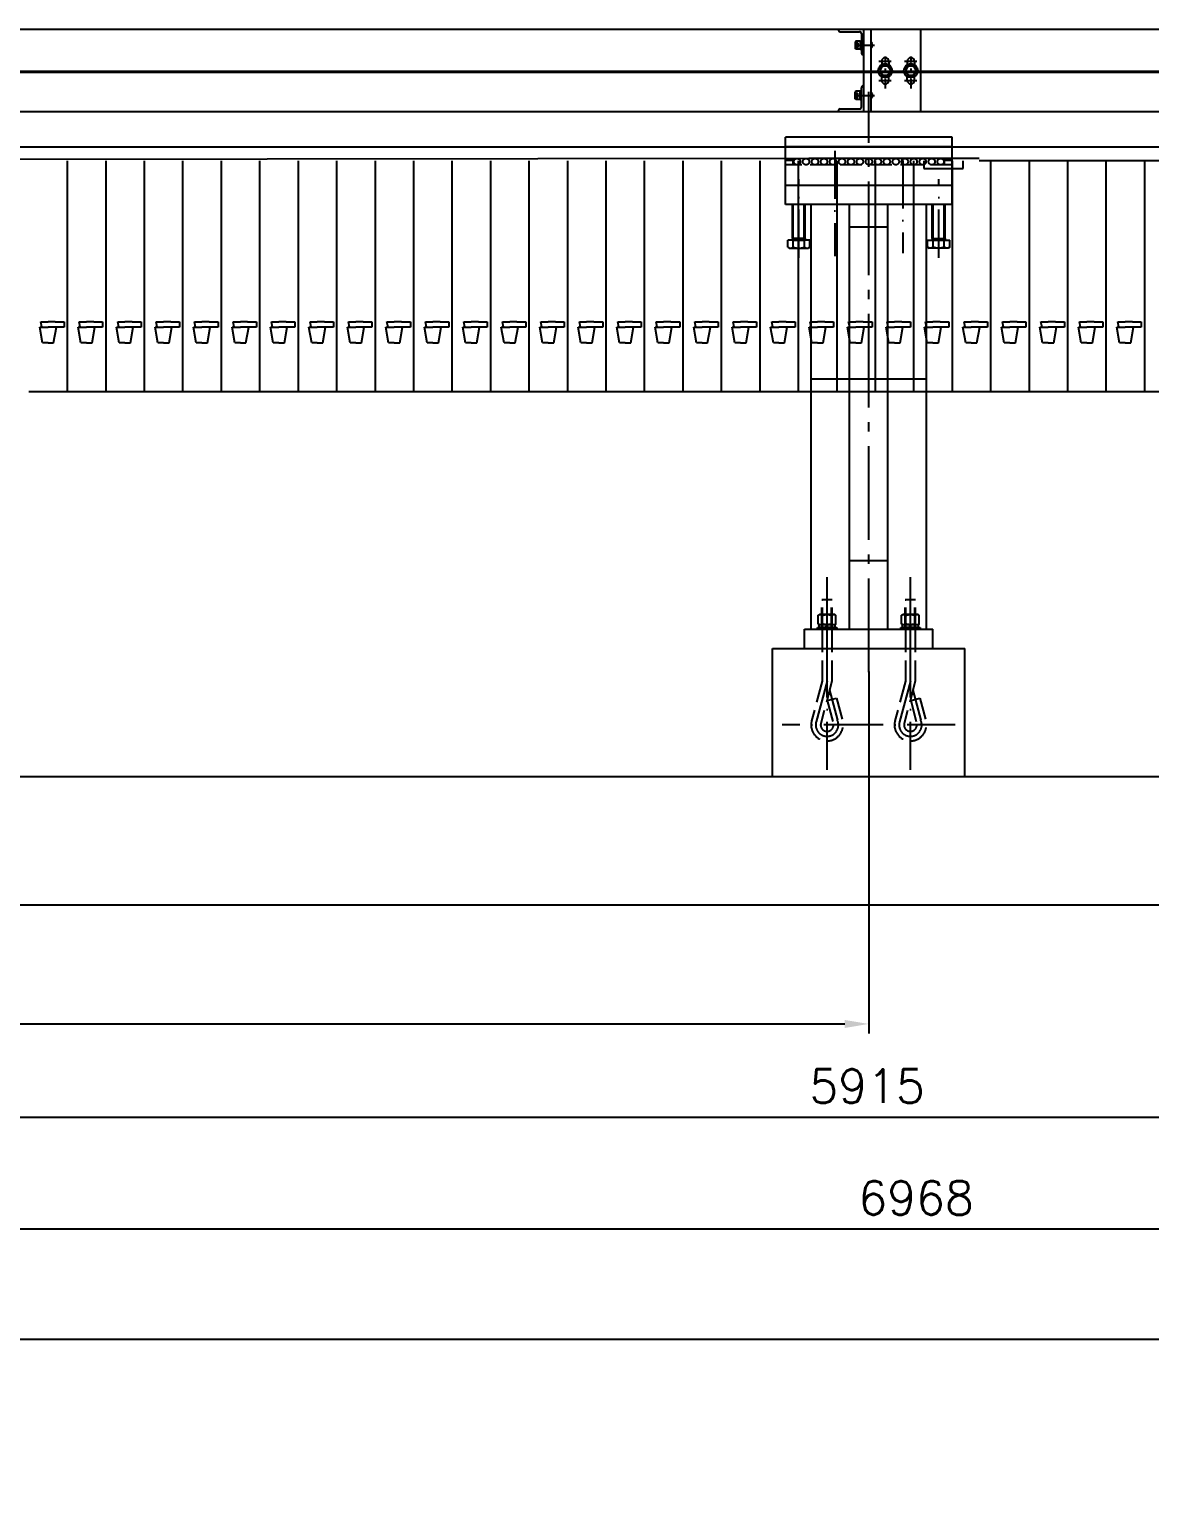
# Model space of a CAD drawing. Extents: x -2176 to 14083, y -1057 to 7853.
# Drawn here: x 1622 to 3370, y 3634 to 5903 of the extents above; entities that cross this region are included whole.
import ezdxf

# ---------------------------------------------------------------- set-up
doc = ezdxf.new("R2010")
doc.units = 0
doc.header["$LTSCALE"] = 15
for name, pattern in [('DASHED', [0.75, 0.5, -0.25]), ('GEN3A', [3.125, 2.25, -0.875]), ('GEN7', [13.75, 9.75, -1.5, 1, -1.5]), ('GEN7A', [7.5, 5, -1.25, 0, -1.25])]:
    doc.linetypes.add(name, pattern=pattern)
doc.layers.get('0').update_dxf_attribs({"linetype": 'CONTINUOUS'})
doc.layers.get('DEFPOINTS').update_dxf_attribs({"linetype": 'CONTINUOUS'})
for name, color, linetype in [('0N', 7, 'CONTINUOUS'), ('3A', 6, 'GEN3A'), ('3AN', 6, 'GEN3A'), ('4N', 3, 'CONTINUOUS'), ('5', 3, 'CONTINUOUS'), ('7', 4, 'GEN7'), ('7A', 4, 'GEN7A'), ('7AN', 4, 'GEN7A')]:
    doc.layers.add(name, color=color, linetype=linetype)
doc.styles.get("Standard").update_dxf_attribs({"font": 'txt.shx', "bigfont": 'hztxt.shx'})
doc.dimstyles.new('GEN-ISO', dxfattribs={"dimscale": 15, "dimtxt": 3.5, "dimasz": 2.5, "dimexe": 1, "dimexo": 0, "dimgap": 1.5, "dimtad": 1, "dimzin": 9, "dimdsep": 46, "dimtxsty": 'Standard', "dimcen": 0, "dimclrd": 256, "dimclre": 256, "dimclrt": 2, "dimaunit": 1, "dimadec": 0, "dimazin": 0, "dimtp": 0.1, "dimtm": 0.1, "dimtfac": 0.71, "dimtdec": 3, "dimtmove": 0, "dimatfit": 3, "dimfxl": 0, "dimtzin": 0, "dimarcsym": 0})

# ---------------------------------------------------------------- blocks, each defined once
blk = doc.blocks.new('*D9')
at = {"linetype": 'ByBlock'}
for p, q in [((7531.5, 5530.8), (7531.5, 3845.9)), ((-478.7, 4676.1), (-478.7, 3845.9)), ((7494, 3860.9), (-441.2, 3860.9))]:
    blk.add_line(p, q, dxfattribs=at)
for points in [[(-441.2, 3867.2), (-441.2, 3854.7), (-478.7, 3860.9)], [(7494, 3867.2), (7494, 3854.7), (7531.5, 3860.9)]]:
    blk.add_solid(points, dxfattribs=at)
at = {"layer": 'DEFPOINTS', "color": 0, "linetype": 'ByBlock'}
for p in [(7531.5, 5530.8), (-478.7, 4676.1), (-478.7, 3860.9)]:
    blk.add_point(p, dxfattribs=at)
at = {"color": 2, "linetype": 'ByBlock', "insert": (3525.9, 3909.7), "char_height": 52.5, "attachment_point": 5}
blk.add_mtext('8010', dxfattribs=at)
blk = doc.blocks.new('*D10')
at = {"linetype": 'ByBlock'}
for p, q in [((6489.1, 5677.6), (6489.1, 4017.7)), ((-478.7, 5652.6), (-478.7, 4017.7)), ((6451.6, 4032.7), (-441.2, 4032.7))]:
    blk.add_line(p, q, dxfattribs=at)
for points in [[(-441.2, 4038.9), (-441.2, 4026.4), (-478.7, 4032.7)], [(6451.6, 4038.9), (6451.6, 4026.4), (6489.1, 4032.7)]]:
    blk.add_solid(points, dxfattribs=at)
at = {"layer": 'DEFPOINTS', "color": 0, "linetype": 'ByBlock'}
for p in [(6489.1, 5677.6), (-478.7, 5652.6), (-478.7, 4032.7)]:
    blk.add_point(p, dxfattribs=at)
at = {"color": 2, "linetype": 'ByBlock', "insert": (3005.2, 4081.4), "char_height": 52.5, "attachment_point": 5}
blk.add_mtext('6968', dxfattribs=at)
blk = doc.blocks.new('*D11')
at = {"linetype": 'ByBlock'}
for p, q in [((5886.3, 4937.6), (5886.3, 4191.9)), ((-28.7, 4703.8), (-28.7, 4191.9)), ((5848.8, 4206.9), (8.8, 4206.9))]:
    blk.add_line(p, q, dxfattribs=at)
for points in [[(8.8, 4213.1), (8.8, 4200.6), (-28.7, 4206.9)], [(5848.8, 4213.1), (5848.8, 4200.6), (5886.3, 4206.9)]]:
    blk.add_solid(points, dxfattribs=at)
at = {"layer": 'DEFPOINTS', "color": 0, "linetype": 'ByBlock'}
for p in [(5886.3, 4937.6), (-28.7, 4703.8), (-28.7, 4206.9)]:
    blk.add_point(p, dxfattribs=at)
at = {"color": 2, "linetype": 'ByBlock', "insert": (2928.8, 4255.6), "char_height": 52.5, "attachment_point": 5}
blk.add_mtext('5915', dxfattribs=at)
blk = doc.blocks.new('*U40')
at = {"layer": '0N'}
for p, q in [((-11.2, 17.3), (-12.5, 15)), ((-12.5, 15), (-12.5, -15)), ((-11.2, 17.3), (0, 17.3)), ((-11.2, 8.7), (0, 8.7)), ((0, 10), (0, 17.3)), ((0, 10), (0, 10)), ((0, 10), (0, 10)), ((0, -10), (0, 10)), ((0, 10), (0, -10)), ((0, 10), (0, 10)), ((2.5, 10), (0, 10)), ((2.5, 10), (55.2, 10)), ((2.5, -10), (2.5, 10)), ((-11.2, -17.3), (-12.5, -15)), ((-11.2, -8.7), (0, -8.7)), ((-11.2, -17.3), (0, -17.3)), ((0, -17.3), (0, -10)), ((0, -10), (0, -10)), ((0, -10), (0, -10)), ((0, -10), (0, -10)), ((2.5, -10), (0, -10)), ((2.5, -10), (55.2, -10))]:
    blk.add_line(p, q, dxfattribs=at)
for centre, radius, start, end in [((-4.8, 13), 7.66, 154.4469, 214.4469), ((16.1, 0), 28.6, 162.3875, 197.6125), ((-4.8, -13), 7.66, 145.5531, 205.5531)]:
    blk.add_arc(centre, radius, start, end, dxfattribs=at)
at = {"layer": '4N'}
for p, q in [((2.5, 8.6), (0, 10)), ((2.5, 8.6), (55.2, 8.6)), ((2.5, -8.6), (0, -10)), ((2.5, -8.6), (55.2, -8.6))]:
    blk.add_line(p, q, dxfattribs=at)
at = {"layer": '7AN'}
blk.add_line((-27.5, 0), (95, 0), dxfattribs=at)
blk = doc.blocks.new('*U57')
at = {"layer": '3AN'}
for p, q in [((0, 15), (0, -15)), ((3, 15), (0, 15)), ((3, -15), (3, 15)), ((0, -15), (3, -15))]:
    blk.add_line(p, q, dxfattribs=at)
at = {"layer": '7AN'}
blk.add_line((-45, 0), (48, 0), dxfattribs=at)
blk = doc.blocks.new('*U59')
at = {"layer": '3AN'}
for p, q in [((0, 12.2), (0, -0.5)), ((4.1, 12.2), (0, 12.2)), ((4.1, 0.8), (0, -0.5)), ((4.1, 12.2), (4.1, 0.8)), ((4.1, -0.8), (0, -2.2)), ((0, -2.2), (0, -12.2)), ((0, -12.2), (4.1, -12.2)), ((4.1, -0.8), (4.1, -12.2))]:
    blk.add_line(p, q, dxfattribs=at)
at = {"layer": '7AN'}
blk.add_line((-45, 0), (49.1, 0), dxfattribs=at)
blk = doc.blocks.new('*U61')
at = {"layer": '3AN'}
for p, q in [((1.1, 13.9), (0, 12)), ((0, 12), (0, -12)), ((1.1, 13.9), (14.8, 13.9)), ((1.1, 6.9), (14.8, 6.9)), ((14.8, 13.9), (15.9, 12)), ((15.9, 12), (15.9, -12)), ((1.1, -13.9), (0, -12)), ((1.1, -6.9), (14.8, -6.9)), ((1.1, -13.9), (14.8, -13.9)), ((14.8, -13.9), (15.9, -12))]:
    blk.add_line(p, q, dxfattribs=at)
for centre, radius, start, end in [((6.1, 10.4), 6.13, 154.4385, 214.4385), ((22.9, 0), 22.9, 162.383, 197.617), ((9.8, 10.4), 6.13, 325.5615, 25.5615), ((-7, 0), 22.9, 342.383, 17.617), ((6.1, -10.4), 6.13, 145.5615, 205.5615), ((9.8, -10.4), 6.13, 334.4385, 34.4385)]:
    blk.add_arc(centre, radius, start, end, dxfattribs=at)
at = {"layer": '7AN'}
blk.add_line((-45, 0), (60.9, 0), dxfattribs=at)
blk = doc.blocks.new('*U63')
at = {"layer": '3AN'}
for p, q in [((-81, 7.5), (-142.6, 24.1)), ((-81, -7.5), (-146.6, 9.7)), ((-2, 7.5), (-81, 7.5)), ((0, 8), (-2, 7.5)), ((0, 6.9), (-2, 7.5)), ((0, -8), (0, 8)), ((0, 8), (46, 8)), ((0, 6.9), (46, 6.9)), ((46, -8), (46, 8)), ((46, 8), (46, 6.9)), ((46, -6.9), (46, 6.9)), ((-111.1, -0.4), (-146.6, -9.7)), ((-107.3, -14.8), (-142.8, -24.1)), ((-111.1, -0.4), (-107.3, -14.8)), ((-2, -7.5), (-81, -7.5)), ((0, -6.9), (-2, -7.5)), ((0, -8), (-2, -7.5)), ((0, -6.9), (46, -6.9)), ((0, -8), (46, -8)), ((46, -8), (46, -6.9))]:
    blk.add_line(p, q, dxfattribs=at)
for radius, start in [(24.9, 74.9179), (10, 75.3526)]:
    blk.add_arc((-149.1, 0), radius, start, 284.6474, dxfattribs=at)
at = {"layer": '7AN'}
for p, q in [((-149.1, -69.9), (-149.1, 69.9)), ((-81, 0), (-144.5, 17.1)), ((-94.8, -3.9), (-141.8, -16.1))]:
    blk.add_line(p, q, dxfattribs=at)
blk.add_arc((-149.1, 0), 17.7, 74.9179, 294.4171, dxfattribs=at)
blk = doc.blocks.new('*U67')
at = {"layer": '3AN'}
for p, q in [((0, 12.2), (0, -0.5)), ((4.1, 12.2), (0, 12.2)), ((4.1, 0.8), (0, -0.5)), ((4.1, 12.2), (4.1, 0.8)), ((4.1, -0.8), (0, -2.2)), ((0, -2.2), (0, -12.2)), ((0, -12.2), (4.1, -12.2)), ((4.1, -0.8), (4.1, -12.2))]:
    blk.add_line(p, q, dxfattribs=at)
at = {"layer": '7AN'}
blk.add_line((-45, 0), (49.1, 0), dxfattribs=at)
blk = doc.blocks.new('*U69')
at = {"layer": '3AN'}
for p, q in [((1.1, 13.9), (0, 12)), ((0, 12), (0, -12)), ((1.1, 13.9), (14.8, 13.9)), ((1.1, 6.9), (14.8, 6.9)), ((14.8, 13.9), (15.9, 12)), ((15.9, 12), (15.9, -12)), ((1.1, -13.9), (0, -12)), ((1.1, -6.9), (14.8, -6.9)), ((1.1, -13.9), (14.8, -13.9)), ((14.8, -13.9), (15.9, -12))]:
    blk.add_line(p, q, dxfattribs=at)
for centre, radius, start, end in [((6.1, 10.4), 6.13, 154.4385, 214.4385), ((22.9, 0), 22.9, 162.383, 197.617), ((9.8, 10.4), 6.13, 325.5615, 25.5615), ((-7, 0), 22.9, 342.383, 17.617), ((6.1, -10.4), 6.13, 145.5615, 205.5615), ((9.8, -10.4), 6.13, 334.4385, 34.4385)]:
    blk.add_arc(centre, radius, start, end, dxfattribs=at)
at = {"layer": '7AN'}
blk.add_line((-45, 0), (60.9, 0), dxfattribs=at)
blk = doc.blocks.new('*U71')
at = {"layer": '3AN'}
for p, q in [((-81, 7.5), (-142.6, 24.1)), ((-81, -7.5), (-146.6, 9.7)), ((-2, 7.5), (-81, 7.5)), ((0, 8), (-2, 7.5)), ((0, 6.9), (-2, 7.5)), ((0, -8), (0, 8)), ((0, 8), (46, 8)), ((0, 6.9), (46, 6.9)), ((46, -8), (46, 8)), ((46, 8), (46, 6.9)), ((46, -6.9), (46, 6.9)), ((-111.1, -0.4), (-146.6, -9.7)), ((-107.3, -14.8), (-142.8, -24.1)), ((-111.1, -0.4), (-107.3, -14.8)), ((-2, -7.5), (-81, -7.5)), ((0, -6.9), (-2, -7.5)), ((0, -8), (-2, -7.5)), ((0, -6.9), (46, -6.9)), ((0, -8), (46, -8)), ((46, -8), (46, -6.9))]:
    blk.add_line(p, q, dxfattribs=at)
for radius, start in [(24.9, 74.9179), (10, 75.3526)]:
    blk.add_arc((-149.1, 0), radius, start, 284.6474, dxfattribs=at)
at = {"layer": '7AN'}
for p, q in [((-149.1, -69.9), (-149.1, 69.9)), ((-81, 0), (-144.5, 17.1)), ((-94.8, -3.9), (-141.8, -16.1))]:
    blk.add_line(p, q, dxfattribs=at)
blk.add_arc((-149.1, 0), 17.7, 74.9179, 294.4171, dxfattribs=at)
blk = doc.blocks.new('*U65')
at = {"layer": '3AN'}
for p, q in [((0, 15), (0, -15)), ((3, 15), (0, 15)), ((3, -15), (3, 15)), ((0, -15), (3, -15))]:
    blk.add_line(p, q, dxfattribs=at)
at = {"layer": '7AN'}
blk.add_line((-45, 0), (48, 0), dxfattribs=at)
blk = doc.blocks.new('*D124')
at = {"linetype": 'ByBlock'}
for p, q in [((2781.3, 3638.2), (2781.3, 3877)), ((2818.8, 3862), (3043.8, 3862)), ((3081.3, 3638.2), (3081.3, 3877))]:
    blk.add_line(p, q, dxfattribs=at)
for points in [[(2818.8, 3868.3), (2818.8, 3855.8), (2781.3, 3862)], [(3043.8, 3868.3), (3043.8, 3855.8), (3081.3, 3862)]]:
    blk.add_solid(points, dxfattribs=at)
at = {"layer": 'DEFPOINTS', "color": 0, "linetype": 'ByBlock'}
for p in [(3081.3, 3862), (2781.3, 3638.2), (3081.3, 3638.2)]:
    blk.add_point(p, dxfattribs=at)
at = {"color": 2, "linetype": 'ByBlock', "insert": (2931.3, 3910.8), "char_height": 52.5, "attachment_point": 5}
blk.add_mtext('300', dxfattribs=at)
blk = doc.blocks.new('*D134')
at = {"linetype": 'ByBlock'}
for p, q in [((2931.3, 4901.9), (2931.3, 4337.5)), ((-28.7, 4703.8), (-28.7, 4337.5)), ((8.8, 4352.5), (2893.8, 4352.5))]:
    blk.add_line(p, q, dxfattribs=at)
for points in [[(8.8, 4358.7), (8.8, 4346.2), (-28.7, 4352.5)], [(2893.8, 4358.7), (2893.8, 4346.2), (2931.3, 4352.5)]]:
    blk.add_solid(points, dxfattribs=at)
at = {"layer": 'DEFPOINTS', "color": 0, "linetype": 'ByBlock'}
for p in [(2931.3, 4901.9), (-28.7, 4703.8), (2931.3, 4352.5)]:
    blk.add_point(p, dxfattribs=at)
at = {"color": 2, "linetype": 'ByBlock', "insert": (1451.3, 4401.2), "char_height": 52.5, "attachment_point": 5}
blk.add_mtext('2960', dxfattribs=at)

msp = doc.modelspace()

# ---------------------------------------------------------------- linework, layer by layer
for p, q in [((-138.269, 5903.036), (3103.644, 5903.036)), ((2935.035, 5774.627), (2935.035, 5903.036)), ((3011.975, 5903.036), (3011.975, 5774.627)), ((3103.644, 5903.036), (5916.875, 5903.036)), ((36.429, 5837.621), (5805.665, 5837.621)), ((36.429, 5835.762), (5805.665, 5835.762)), ((2951.475, 5853.036), (2951.475, 5847.707)), ((2962.475, 5853.036), (2962.475, 5847.707)), ((2991.475, 5853.036), (2991.475, 5847.707)), ((3002.475, 5853.036), (3002.475, 5847.707)), ((2951.475, 5823.036), (2951.475, 5829.037)), ((2962.475, 5823.036), (2962.475, 5829.037)), ((2991.475, 5823.036), (2991.475, 5829.037)), ((3002.475, 5823.036), (3002.475, 5829.037)), ((-86.637, 5774.627), (3103.644, 5774.627)), ((3103.644, 5774.627), (5916.875, 5774.627)), ((-104.888, 5719.627), (3103.644, 5719.627)), ((3061.291, 5734.423), (2801.291, 5734.423)), ((2801.291, 5629.423), (2801.291, 5734.423)), ((3061.291, 5719.423), (2801.291, 5719.423)), ((3061.291, 5629.423), (3061.291, 5734.423)), ((3103.644, 5719.627), (5916.875, 5719.627)), ((2837.878, 5701.423), (121.291, 5697.621)), ((1681.291, 5697.621), (1681.291, 5337.621)), ((1681.291, 5697.621), (1681.291, 5337.621)), ((1741.291, 5697.621), (1741.291, 5337.621)), ((1741.291, 5697.621), (1741.291, 5337.621)), ((1801.291, 5697.621), (1801.291, 5337.621)), ((1801.291, 5697.621), (1801.291, 5337.621)), ((1861.291, 5697.621), (1861.291, 5337.621)), ((1861.291, 5697.621), (1861.291, 5337.621)), ((1921.291, 5697.621), (1921.291, 5337.621)), ((1921.291, 5697.621), (1921.291, 5337.621)), ((1981.291, 5697.621), (1981.291, 5337.621)), ((1981.291, 5697.621), (1981.291, 5337.621)), ((2041.291, 5697.621), (2041.291, 5337.621)), ((2041.291, 5697.621), (2041.291, 5337.621)), ((2101.291, 5697.621), (2101.291, 5337.621)), ((2101.291, 5697.621), (2101.291, 5337.621)), ((2161.291, 5697.621), (2161.291, 5337.621)), ((2161.291, 5697.621), (2161.291, 5337.621)), ((2221.291, 5697.621), (2221.291, 5337.621)), ((2221.291, 5697.621), (2221.291, 5337.621)), ((2281.291, 5697.621), (2281.291, 5337.621)), ((2281.291, 5697.621), (2281.291, 5337.621)), ((2341.291, 5697.621), (2341.291, 5337.621)), ((2341.291, 5697.621), (2341.291, 5337.621)), ((2401.291, 5697.621), (2401.291, 5337.621)), ((2401.291, 5697.621), (2401.291, 5337.621)), ((2461.291, 5697.621), (2461.291, 5337.621)), ((2461.291, 5697.621), (2461.291, 5337.621)), ((2521.291, 5697.621), (2521.291, 5337.621)), ((2521.291, 5697.621), (2521.291, 5337.621)), ((2581.291, 5697.621), (2581.291, 5337.621)), ((2581.291, 5697.621), (2581.291, 5337.621)), ((2641.291, 5697.621), (2641.291, 5337.621)), ((2641.291, 5697.621), (2641.291, 5337.621)), ((2701.291, 5697.621), (2701.291, 5337.621)), ((2701.291, 5697.621), (2701.291, 5337.621)), ((2761.291, 5697.621), (2761.291, 5337.621)), ((2761.291, 5697.621), (2761.291, 5337.621)), ((2821.291, 5697.621), (2821.291, 5337.621)), ((2821.291, 5697.621), (2821.291, 5337.621)), ((3103.644, 5701.423), (2837.878, 5701.423)), ((2881.291, 5697.621), (2881.291, 5337.621)), ((2881.291, 5697.621), (2881.291, 5337.621)), ((2941.291, 5697.621), (2941.291, 5337.621)), ((2941.291, 5697.621), (2941.291, 5337.621)), ((3001.291, 5697.621), (3001.291, 5337.621)), ((3001.291, 5697.621), (3001.291, 5337.621)), ((3017.13, 5697.621), (3017.13, 5685.653)), ((3061.291, 5697.621), (3061.291, 5337.621)), ((3061.291, 5697.621), (3061.291, 5337.621)), ((3078.42, 5685.653), (3078.42, 5697.621)), ((6066.291, 5697.621), (3103.644, 5697.621)), ((3121.291, 5697.621), (3121.291, 5337.621)), ((3121.291, 5697.621), (3121.291, 5337.621)), ((3181.291, 5697.621), (3181.291, 5337.621)), ((3181.291, 5697.621), (3181.291, 5337.621)), ((3241.291, 5697.621), (3241.291, 5337.621)), ((3241.291, 5697.621), (3241.291, 5337.621)), ((3301.291, 5697.621), (3301.291, 5337.621)), ((3301.291, 5697.621), (3301.291, 5337.621)), ((3361.291, 5697.621), (3361.291, 5337.621)), ((3361.291, 5697.621), (3361.291, 5337.621)), ((3017.13, 5685.653), (3078.42, 5685.653)), ((3061.291, 5659.423), (2801.291, 5659.423)), ((3061.291, 5629.423), (2801.291, 5629.423)), ((2841.291, 4967.621), (2841.291, 5629.423)), ((2901.291, 4967.621), (2901.291, 5629.423)), ((2961.291, 4967.621), (2961.291, 5629.423)), ((3021.291, 4967.621), (3021.291, 5629.423)), ((2961.291, 5594.423), (2901.291, 5594.423)), ((1639.941, 5446.922), (1651.291, 5446.922)), ((1641.55, 5438.693), (1639.941, 5446.922)), ((1662.642, 5446.922), (1651.291, 5446.922)), ((1662.642, 5446.922), (1676.42, 5446.922)), ((1676.42, 5446.922), (1676.42, 5438.693)), ((1699.941, 5446.922), (1711.291, 5446.922)), ((1701.55, 5438.693), (1699.941, 5446.922)), ((1722.642, 5446.922), (1711.291, 5446.922)), ((1722.642, 5446.922), (1736.42, 5446.922)), ((1736.42, 5446.922), (1736.42, 5438.693)), ((1759.941, 5446.922), (1771.291, 5446.922)), ((1761.55, 5438.693), (1759.941, 5446.922)), ((1782.642, 5446.922), (1771.291, 5446.922)), ((1782.642, 5446.922), (1796.42, 5446.922)), ((1796.42, 5446.922), (1796.42, 5438.693)), ((1819.941, 5446.922), (1831.291, 5446.922)), ((1821.55, 5438.693), (1819.941, 5446.922)), ((1842.642, 5446.922), (1831.291, 5446.922)), ((1842.642, 5446.922), (1856.42, 5446.922)), ((1856.42, 5446.922), (1856.42, 5438.693)), ((1879.941, 5446.922), (1891.291, 5446.922)), ((1881.55, 5438.693), (1879.941, 5446.922)), ((1902.642, 5446.922), (1891.291, 5446.922)), ((1902.642, 5446.922), (1916.42, 5446.922)), ((1916.42, 5446.922), (1916.42, 5438.693)), ((1939.941, 5446.922), (1951.291, 5446.922)), ((1941.55, 5438.693), (1939.941, 5446.922)), ((1962.642, 5446.922), (1951.291, 5446.922)), ((1962.642, 5446.922), (1976.42, 5446.922)), ((1976.42, 5446.922), (1976.42, 5438.693)), ((1999.941, 5446.922), (2011.291, 5446.922)), ((2001.55, 5438.693), (1999.941, 5446.922)), ((2022.642, 5446.922), (2011.291, 5446.922)), ((2022.642, 5446.922), (2036.42, 5446.922)), ((2036.42, 5446.922), (2036.42, 5438.693)), ((2059.941, 5446.922), (2071.291, 5446.922)), ((2061.55, 5438.693), (2059.941, 5446.922)), ((2082.642, 5446.922), (2071.291, 5446.922)), ((2082.642, 5446.922), (2096.42, 5446.922)), ((2096.42, 5446.922), (2096.42, 5438.693)), ((2119.941, 5446.922), (2131.291, 5446.922)), ((2121.55, 5438.693), (2119.941, 5446.922)), ((2142.642, 5446.922), (2131.291, 5446.922)), ((2142.642, 5446.922), (2156.42, 5446.922)), ((2156.42, 5446.922), (2156.42, 5438.693)), ((2179.941, 5446.922), (2191.291, 5446.922)), ((2181.55, 5438.693), (2179.941, 5446.922)), ((2202.642, 5446.922), (2191.291, 5446.922)), ((2202.642, 5446.922), (2216.42, 5446.922)), ((2216.42, 5446.922), (2216.42, 5438.693)), ((2239.941, 5446.922), (2251.291, 5446.922)), ((2241.55, 5438.693), (2239.941, 5446.922)), ((2262.642, 5446.922), (2251.291, 5446.922)), ((2262.642, 5446.922), (2276.42, 5446.922)), ((2276.42, 5446.922), (2276.42, 5438.693)), ((2299.941, 5446.922), (2311.291, 5446.922)), ((2301.55, 5438.693), (2299.941, 5446.922)), ((2322.642, 5446.922), (2311.291, 5446.922)), ((2322.642, 5446.922), (2336.42, 5446.922)), ((2336.42, 5446.922), (2336.42, 5438.693)), ((2359.941, 5446.922), (2371.291, 5446.922)), ((2361.55, 5438.693), (2359.941, 5446.922)), ((2382.642, 5446.922), (2371.291, 5446.922)), ((2382.642, 5446.922), (2396.42, 5446.922)), ((2396.42, 5446.922), (2396.42, 5438.693)), ((2419.941, 5446.922), (2431.291, 5446.922)), ((2421.55, 5438.693), (2419.941, 5446.922)), ((2442.642, 5446.922), (2431.291, 5446.922)), ((2442.642, 5446.922), (2456.42, 5446.922)), ((2456.42, 5446.922), (2456.42, 5438.693)), ((2479.941, 5446.922), (2491.291, 5446.922)), ((2481.55, 5438.693), (2479.941, 5446.922)), ((2502.642, 5446.922), (2491.291, 5446.922)), ((2502.642, 5446.922), (2516.42, 5446.922)), ((2516.42, 5446.922), (2516.42, 5438.693)), ((2539.941, 5446.922), (2551.291, 5446.922)), ((2541.55, 5438.693), (2539.941, 5446.922)), ((2562.642, 5446.922), (2551.291, 5446.922)), ((2562.642, 5446.922), (2576.42, 5446.922)), ((2576.42, 5446.922), (2576.42, 5438.693)), ((2599.941, 5446.922), (2611.291, 5446.922)), ((2601.55, 5438.693), (2599.941, 5446.922)), ((2622.642, 5446.922), (2611.291, 5446.922)), ((2622.642, 5446.922), (2636.42, 5446.922)), ((2636.42, 5446.922), (2636.42, 5438.693)), ((2659.941, 5446.922), (2671.291, 5446.922)), ((2661.55, 5438.693), (2659.941, 5446.922)), ((2682.642, 5446.922), (2671.291, 5446.922)), ((2682.642, 5446.922), (2696.42, 5446.922)), ((2696.42, 5446.922), (2696.42, 5438.693)), ((2719.941, 5446.922), (2731.291, 5446.922)), ((2721.55, 5438.693), (2719.941, 5446.922)), ((2742.642, 5446.922), (2731.291, 5446.922)), ((2742.642, 5446.922), (2756.42, 5446.922)), ((2756.42, 5446.922), (2756.42, 5438.693)), ((2779.941, 5446.922), (2791.291, 5446.922)), ((2781.55, 5438.693), (2779.941, 5446.922)), ((2802.642, 5446.922), (2791.291, 5446.922)), ((2802.642, 5446.922), (2816.42, 5446.922)), ((2816.42, 5446.922), (2816.42, 5438.693)), ((2839.941, 5446.922), (2851.291, 5446.922)), ((2841.55, 5438.693), (2839.941, 5446.922)), ((2862.642, 5446.922), (2851.291, 5446.922)), ((2862.642, 5446.922), (2876.42, 5446.922)), ((2876.42, 5446.922), (2876.42, 5438.693)), ((2899.941, 5446.922), (2911.291, 5446.922)), ((2901.55, 5438.693), (2899.941, 5446.922)), ((2922.642, 5446.922), (2911.291, 5446.922)), ((2922.642, 5446.922), (2936.42, 5446.922)), ((2936.42, 5446.922), (2936.42, 5438.693)), ((2959.941, 5446.922), (2971.291, 5446.922)), ((2961.55, 5438.693), (2959.941, 5446.922)), ((2982.642, 5446.922), (2971.291, 5446.922)), ((2982.642, 5446.922), (2996.42, 5446.922)), ((2996.42, 5446.922), (2996.42, 5438.693)), ((3019.941, 5446.922), (3031.291, 5446.922)), ((3021.55, 5438.693), (3019.941, 5446.922)), ((3042.642, 5446.922), (3031.291, 5446.922)), ((3042.642, 5446.922), (3056.42, 5446.922)), ((3056.42, 5446.922), (3056.42, 5438.693)), ((3079.941, 5446.922), (3091.291, 5446.922)), ((3081.55, 5438.693), (3079.941, 5446.922)), ((3102.642, 5446.922), (3091.291, 5446.922)), ((3102.642, 5446.922), (3116.42, 5446.922)), ((3116.42, 5446.922), (3116.42, 5438.693)), ((3139.941, 5446.922), (3151.291, 5446.922)), ((3141.55, 5438.693), (3139.941, 5446.922)), ((3162.642, 5446.922), (3151.291, 5446.922)), ((3162.642, 5446.922), (3176.42, 5446.922)), ((3176.42, 5446.922), (3176.42, 5438.693)), ((3199.941, 5446.922), (3211.291, 5446.922)), ((3201.55, 5438.693), (3199.941, 5446.922)), ((3222.642, 5446.922), (3211.291, 5446.922)), ((3222.642, 5446.922), (3236.42, 5446.922)), ((3236.42, 5446.922), (3236.42, 5438.693)), ((3259.941, 5446.922), (3271.291, 5446.922)), ((3261.55, 5438.693), (3259.941, 5446.922)), ((3282.642, 5446.922), (3271.291, 5446.922)), ((3282.642, 5446.922), (3296.42, 5446.922)), ((3296.42, 5446.922), (3296.42, 5438.693)), ((3319.941, 5446.922), (3331.291, 5446.922)), ((3321.55, 5438.693), (3319.941, 5446.922)), ((3342.642, 5446.922), (3331.291, 5446.922)), ((3342.642, 5446.922), (3356.42, 5446.922)), ((3356.42, 5446.922), (3356.42, 5438.693)), ((1638.284, 5438.693), (1651.291, 5438.693)), ((1642.517, 5414.333), (1638.284, 5438.693)), ((1676.42, 5438.693), (1651.291, 5438.693)), ((1660.066, 5414.333), (1664.299, 5438.693)), ((1698.284, 5438.693), (1711.291, 5438.693)), ((1702.517, 5414.333), (1698.284, 5438.693)), ((1736.42, 5438.693), (1711.291, 5438.693)), ((1720.066, 5414.333), (1724.299, 5438.693)), ((1758.284, 5438.693), (1771.291, 5438.693)), ((1762.517, 5414.333), (1758.284, 5438.693)), ((1796.42, 5438.693), (1771.291, 5438.693)), ((1780.066, 5414.333), (1784.299, 5438.693)), ((1818.284, 5438.693), (1831.291, 5438.693)), ((1822.517, 5414.333), (1818.284, 5438.693)), ((1856.42, 5438.693), (1831.291, 5438.693)), ((1840.066, 5414.333), (1844.299, 5438.693)), ((1878.284, 5438.693), (1891.291, 5438.693)), ((1882.517, 5414.333), (1878.284, 5438.693)), ((1916.42, 5438.693), (1891.291, 5438.693)), ((1900.066, 5414.333), (1904.299, 5438.693)), ((1938.284, 5438.693), (1951.291, 5438.693)), ((1942.517, 5414.333), (1938.284, 5438.693)), ((1976.42, 5438.693), (1951.291, 5438.693)), ((1960.066, 5414.333), (1964.299, 5438.693)), ((1998.284, 5438.693), (2011.291, 5438.693)), ((2002.517, 5414.333), (1998.284, 5438.693)), ((2036.42, 5438.693), (2011.291, 5438.693)), ((2020.066, 5414.333), (2024.299, 5438.693)), ((2058.284, 5438.693), (2071.291, 5438.693)), ((2062.517, 5414.333), (2058.284, 5438.693)), ((2096.42, 5438.693), (2071.291, 5438.693)), ((2080.066, 5414.333), (2084.299, 5438.693)), ((2118.284, 5438.693), (2131.291, 5438.693)), ((2122.517, 5414.333), (2118.284, 5438.693)), ((2156.42, 5438.693), (2131.291, 5438.693)), ((2140.066, 5414.333), (2144.299, 5438.693)), ((2178.284, 5438.693), (2191.291, 5438.693)), ((2182.517, 5414.333), (2178.284, 5438.693)), ((2216.42, 5438.693), (2191.291, 5438.693)), ((2200.066, 5414.333), (2204.299, 5438.693)), ((2238.284, 5438.693), (2251.291, 5438.693)), ((2242.517, 5414.333), (2238.284, 5438.693)), ((2276.42, 5438.693), (2251.291, 5438.693)), ((2260.066, 5414.333), (2264.299, 5438.693)), ((2298.284, 5438.693), (2311.291, 5438.693)), ((2302.517, 5414.333), (2298.284, 5438.693)), ((2336.42, 5438.693), (2311.291, 5438.693)), ((2320.066, 5414.333), (2324.299, 5438.693)), ((2358.284, 5438.693), (2371.291, 5438.693)), ((2362.517, 5414.333), (2358.284, 5438.693)), ((2396.42, 5438.693), (2371.291, 5438.693)), ((2380.066, 5414.333), (2384.299, 5438.693)), ((2418.284, 5438.693), (2431.291, 5438.693)), ((2422.517, 5414.333), (2418.284, 5438.693)), ((2456.42, 5438.693), (2431.291, 5438.693)), ((2440.066, 5414.333), (2444.299, 5438.693)), ((2478.284, 5438.693), (2491.291, 5438.693)), ((2482.517, 5414.333), (2478.284, 5438.693)), ((2516.42, 5438.693), (2491.291, 5438.693)), ((2500.066, 5414.333), (2504.299, 5438.693)), ((2538.284, 5438.693), (2551.291, 5438.693)), ((2542.517, 5414.333), (2538.284, 5438.693)), ((2576.42, 5438.693), (2551.291, 5438.693)), ((2560.066, 5414.333), (2564.299, 5438.693)), ((2598.284, 5438.693), (2611.291, 5438.693)), ((2602.517, 5414.333), (2598.284, 5438.693)), ((2636.42, 5438.693), (2611.291, 5438.693)), ((2620.066, 5414.333), (2624.299, 5438.693)), ((2658.284, 5438.693), (2671.291, 5438.693)), ((2662.517, 5414.333), (2658.284, 5438.693)), ((2696.42, 5438.693), (2671.291, 5438.693)), ((2680.066, 5414.333), (2684.299, 5438.693)), ((2718.284, 5438.693), (2731.291, 5438.693)), ((2722.517, 5414.333), (2718.284, 5438.693)), ((2756.42, 5438.693), (2731.291, 5438.693)), ((2740.066, 5414.333), (2744.299, 5438.693)), ((2778.284, 5438.693), (2791.291, 5438.693)), ((2782.517, 5414.333), (2778.284, 5438.693)), ((2816.42, 5438.693), (2791.291, 5438.693)), ((2800.066, 5414.333), (2804.299, 5438.693)), ((2838.284, 5438.693), (2851.291, 5438.693)), ((2842.517, 5414.333), (2838.284, 5438.693)), ((2876.42, 5438.693), (2851.291, 5438.693)), ((2860.066, 5414.333), (2864.299, 5438.693)), ((2898.284, 5438.693), (2911.291, 5438.693)), ((2902.517, 5414.333), (2898.284, 5438.693)), ((2936.42, 5438.693), (2911.291, 5438.693)), ((2920.066, 5414.333), (2924.299, 5438.693)), ((2958.284, 5438.693), (2971.291, 5438.693)), ((2962.517, 5414.333), (2958.284, 5438.693)), ((2996.42, 5438.693), (2971.291, 5438.693)), ((2980.066, 5414.333), (2984.299, 5438.693)), ((3018.284, 5438.693), (3031.291, 5438.693)), ((3022.517, 5414.333), (3018.284, 5438.693)), ((3056.42, 5438.693), (3031.291, 5438.693)), ((3040.066, 5414.333), (3044.299, 5438.693)), ((3078.284, 5438.693), (3091.291, 5438.693)), ((3082.517, 5414.333), (3078.284, 5438.693)), ((3116.42, 5438.693), (3091.291, 5438.693)), ((3100.066, 5414.333), (3104.299, 5438.693)), ((3138.284, 5438.693), (3151.291, 5438.693)), ((3142.517, 5414.333), (3138.284, 5438.693)), ((3176.42, 5438.693), (3151.291, 5438.693)), ((3160.066, 5414.333), (3164.299, 5438.693)), ((3198.284, 5438.693), (3211.291, 5438.693)), ((3202.517, 5414.333), (3198.284, 5438.693)), ((3236.42, 5438.693), (3211.291, 5438.693)), ((3220.066, 5414.333), (3224.299, 5438.693)), ((3258.284, 5438.693), (3271.291, 5438.693)), ((3262.517, 5414.333), (3258.284, 5438.693)), ((3296.42, 5438.693), (3271.291, 5438.693)), ((3280.066, 5414.333), (3284.299, 5438.693)), ((3318.284, 5438.693), (3331.291, 5438.693)), ((3322.517, 5414.333), (3318.284, 5438.693)), ((3356.42, 5438.693), (3331.291, 5438.693)), ((3340.066, 5414.333), (3344.299, 5438.693)), ((1651.291, 5414.333), (1642.517, 5414.333)), ((1651.291, 5414.333), (1660.066, 5414.333)), ((1711.291, 5414.333), (1702.517, 5414.333)), ((1711.291, 5414.333), (1720.066, 5414.333)), ((1771.291, 5414.333), (1762.517, 5414.333)), ((1771.291, 5414.333), (1780.066, 5414.333)), ((1831.291, 5414.333), (1822.517, 5414.333)), ((1831.291, 5414.333), (1840.066, 5414.333)), ((1891.291, 5414.333), (1882.517, 5414.333)), ((1891.291, 5414.333), (1900.066, 5414.333)), ((1951.291, 5414.333), (1942.517, 5414.333)), ((1951.291, 5414.333), (1960.066, 5414.333)), ((2011.291, 5414.333), (2002.517, 5414.333)), ((2011.291, 5414.333), (2020.066, 5414.333)), ((2071.291, 5414.333), (2062.517, 5414.333)), ((2071.291, 5414.333), (2080.066, 5414.333)), ((2131.291, 5414.333), (2122.517, 5414.333)), ((2131.291, 5414.333), (2140.066, 5414.333)), ((2191.291, 5414.333), (2182.517, 5414.333)), ((2191.291, 5414.333), (2200.066, 5414.333)), ((2251.291, 5414.333), (2242.517, 5414.333)), ((2251.291, 5414.333), (2260.066, 5414.333)), ((2311.291, 5414.333), (2302.517, 5414.333)), ((2311.291, 5414.333), (2320.066, 5414.333)), ((2371.291, 5414.333), (2362.517, 5414.333)), ((2371.291, 5414.333), (2380.066, 5414.333)), ((2431.291, 5414.333), (2422.517, 5414.333)), ((2431.291, 5414.333), (2440.066, 5414.333)), ((2491.291, 5414.333), (2482.517, 5414.333)), ((2491.291, 5414.333), (2500.066, 5414.333)), ((2551.291, 5414.333), (2542.517, 5414.333)), ((2551.291, 5414.333), (2560.066, 5414.333)), ((2611.291, 5414.333), (2602.517, 5414.333)), ((2611.291, 5414.333), (2620.066, 5414.333)), ((2671.291, 5414.333), (2662.517, 5414.333)), ((2671.291, 5414.333), (2680.066, 5414.333)), ((2731.291, 5414.333), (2722.517, 5414.333)), ((2731.291, 5414.333), (2740.066, 5414.333)), ((2791.291, 5414.333), (2782.517, 5414.333)), ((2791.291, 5414.333), (2800.066, 5414.333)), ((2851.291, 5414.333), (2842.517, 5414.333)), ((2851.291, 5414.333), (2860.066, 5414.333)), ((2911.291, 5414.333), (2902.517, 5414.333)), ((2911.291, 5414.333), (2920.066, 5414.333)), ((2971.291, 5414.333), (2962.517, 5414.333)), ((2971.291, 5414.333), (2980.066, 5414.333)), ((3031.291, 5414.333), (3022.517, 5414.333)), ((3031.291, 5414.333), (3040.066, 5414.333)), ((3091.291, 5414.333), (3082.517, 5414.333)), ((3091.291, 5414.333), (3100.066, 5414.333)), ((3151.291, 5414.333), (3142.517, 5414.333)), ((3151.291, 5414.333), (3160.066, 5414.333)), ((3211.291, 5414.333), (3202.517, 5414.333)), ((3211.291, 5414.333), (3220.066, 5414.333)), ((3271.291, 5414.333), (3262.517, 5414.333)), ((3271.291, 5414.333), (3280.066, 5414.333)), ((3331.291, 5414.333), (3322.517, 5414.333)), ((3331.291, 5414.333), (3340.066, 5414.333)), ((3021.291, 5357.621), (2841.291, 5357.621)), ((1681.291, 5337.621), (1621.291, 5337.621)), ((1741.291, 5337.621), (1681.291, 5337.621)), ((1801.291, 5337.621), (1741.291, 5337.621)), ((1861.291, 5337.621), (1801.291, 5337.621)), ((1921.291, 5337.621), (1861.291, 5337.621)), ((1981.291, 5337.621), (1921.291, 5337.621)), ((2041.291, 5337.621), (1981.291, 5337.621)), ((2101.291, 5337.621), (2041.291, 5337.621)), ((2161.291, 5337.621), (2101.291, 5337.621)), ((2221.291, 5337.621), (2161.291, 5337.621)), ((2281.291, 5337.621), (2221.291, 5337.621)), ((2341.291, 5337.621), (2281.291, 5337.621)), ((2401.291, 5337.621), (2341.291, 5337.621)), ((2461.291, 5337.621), (2401.291, 5337.621)), ((2521.291, 5337.621), (2461.291, 5337.621)), ((2581.291, 5337.621), (2521.291, 5337.621)), ((2641.291, 5337.621), (2581.291, 5337.621)), ((2701.291, 5337.621), (2641.291, 5337.621)), ((2761.291, 5337.621), (2701.291, 5337.621)), ((2821.291, 5337.621), (2761.291, 5337.621)), ((2881.291, 5337.621), (2821.291, 5337.621)), ((2941.291, 5337.621), (2881.291, 5337.621)), ((3001.291, 5337.621), (2941.291, 5337.621)), ((3061.291, 5337.621), (3001.291, 5337.621)), ((3121.291, 5337.621), (3061.291, 5337.621)), ((3181.291, 5337.621), (3121.291, 5337.621)), ((3241.291, 5337.621), (3181.291, 5337.621)), ((3301.291, 5337.621), (3241.291, 5337.621)), ((3361.291, 5337.621), (3301.291, 5337.621)), ((3421.291, 5337.621), (3361.291, 5337.621)), ((2961.291, 5074.423), (2901.291, 5074.423)), ((2831.291, 4937.621), (2831.291, 4967.621)), ((2831.291, 4967.621), (3031.291, 4967.621)), ((3031.291, 4937.621), (3031.291, 4967.621)), ((2781.291, 4937.621), (3081.291, 4937.621)), ((2781.291, 4737.621), (2781.291, 4937.621)), ((2831.291, 4937.621), (3031.291, 4937.621)), ((3081.291, 4737.621), (3081.291, 4937.621)), ((5751.291, 4737.621), (141.291, 4737.621)), ((7623.299, 4537.621), (-556.692, 4537.621))]:
    msp.add_line(p, q)
at = {"color": 0}
for p, q in [((2883.758, 5902.036), (2883.758, 5903.036)), ((2923.758, 5774.627), (2923.758, 5903.036)), ((2886.758, 5899.036), (2916.758, 5899.036)), ((2918.093, 5884.477), (2919.758, 5884.477)), ((2918.093, 5878.036), (2919.758, 5878.742)), ((2919.758, 5878.036), (2918.093, 5877.276)), ((2919.758, 5896.036), (2919.758, 5866.036)), ((2918.093, 5871.595), (2919.758, 5871.595)), ((2922.758, 5863.036), (2923.758, 5863.036)), ((2919.758, 5781.627), (2919.758, 5811.627)), ((2922.758, 5814.627), (2923.758, 5814.627)), ((2918.093, 5806.068), (2919.758, 5806.068)), ((2919.758, 5799.627), (2918.093, 5800.387)), ((2918.093, 5799.627), (2919.758, 5798.921)), ((2918.093, 5793.185), (2919.758, 5793.185)), ((2883.758, 5775.627), (2883.758, 5774.627)), ((2886.758, 5778.627), (2916.758, 5778.627))]:
    msp.add_line(p, q, dxfattribs=at)
at = {"color": 0, "linetype": 'Continuous'}
for p, q in [((2910.959, 5884.477), (2910.166, 5883.356)), ((2910.166, 5883.356), (2910.166, 5872.716)), ((2910.959, 5884.477), (2910.959, 5871.595)), ((2918.093, 5884.477), (2910.959, 5884.477)), ((2918.093, 5884.477), (2918.093, 5871.595)), ((2935.363, 5882), (2935.035, 5882)), ((2935.363, 5874.072), (2935.363, 5882)), ((2936.726, 5880.637), (2935.363, 5882)), ((2936.726, 5875.435), (2936.726, 5880.637)), ((2910.959, 5871.595), (2910.166, 5872.716)), ((2918.093, 5871.595), (2910.959, 5871.595)), ((2935.363, 5874.072), (2935.035, 5874.072)), ((2936.726, 5875.435), (2935.363, 5874.072)), ((2952.611, 5845.931, 8.92), (2948.247, 5838.372, 8.92)), ((2948.247, 5838.372, 8.92), (2952.611, 5830.813, 8.92)), ((2961.339, 5845.931, 8.92), (2952.611, 5845.931, 8.92)), ((2965.703, 5838.372, 8.92), (2961.339, 5845.931, 8.92)), ((2961.339, 5830.813, 8.92), (2965.703, 5838.372, 8.92)), ((2992.611, 5845.931, 8.92), (2988.247, 5838.372, 8.92)), ((2988.247, 5838.372, 8.92), (2992.611, 5830.813, 8.92)), ((3001.339, 5845.931, 8.92), (2992.611, 5845.931, 8.92)), ((3005.703, 5838.372, 8.92), (3001.339, 5845.931, 8.92)), ((3001.339, 5830.813, 8.92), (3005.703, 5838.372, 8.92)), ((2961.339, 5830.813, 8.92), (2952.611, 5830.813, 8.92)), ((3001.339, 5830.813, 8.92), (2992.611, 5830.813, 8.92)), ((2910.959, 5806.068), (2910.166, 5804.947)), ((2910.166, 5794.307), (2910.166, 5804.947)), ((2910.959, 5793.185), (2910.166, 5794.307)), ((2918.093, 5806.068), (2910.959, 5806.068)), ((2910.959, 5793.185), (2910.959, 5806.068)), ((2918.093, 5793.185), (2910.959, 5793.185)), ((2918.093, 5793.185), (2918.093, 5806.068)), ((2935.363, 5803.59), (2935.035, 5803.59)), ((2935.363, 5795.663), (2935.035, 5795.663)), ((2936.726, 5802.228), (2935.363, 5803.59)), ((2935.363, 5803.59), (2935.363, 5795.663)), ((2936.726, 5797.025), (2935.363, 5795.663)), ((2936.726, 5802.228), (2936.726, 5797.025))]:
    msp.add_line(p, q, dxfattribs=at)
at = {"color": 0, "linetype": 'DASHED'}
for p, q in [((2910.166, 5881.469), (2910.166, 5874.603)), ((2910.166, 5881.469), (2914.13, 5881.469)), ((2910.166, 5879.752), (2914.13, 5879.752)), ((2914.13, 5881.469), (2914.13, 5874.603)), ((2910.166, 5876.32), (2914.13, 5876.32)), ((2910.166, 5874.603), (2914.13, 5874.603)), ((2910.166, 5796.194), (2910.166, 5803.059)), ((2910.166, 5803.059), (2914.13, 5803.059)), ((2910.166, 5801.343), (2914.13, 5801.343)), ((2910.166, 5797.91), (2914.13, 5797.91)), ((2910.166, 5796.194), (2914.13, 5796.194)), ((2914.13, 5796.194), (2914.13, 5803.059))]:
    msp.add_line(p, q, dxfattribs=at)
at = {"color": 0, "linetype": 'Continuous'}
for centre, radius in [((2956.975, 5838.372), 10.835), ((2956.975, 5838.372), 7.559), ((2996.975, 5838.372), 10.835), ((2996.975, 5838.372), 7.559)]:
    msp.add_circle(centre, radius, dxfattribs=at)
at = {"color": 0}
for centre, start, end in [((2886.758, 5902.036), 180, 270), ((2916.758, 5896.036), 0, 90), ((2922.758, 5866.036), 180, 270), ((2922.758, 5811.627), 90, 180), ((2886.758, 5775.627), 90, 180), ((2916.758, 5781.627), 270, 0)]:
    msp.add_arc(centre, 3, start, end, dxfattribs=at)
for centre, start, end in [((2956.975, 5853.036), 0, 180), ((2996.975, 5853.036), 0, 180), ((2956.975, 5823.036), 180, 0), ((2996.975, 5823.036), 180, 0)]:
    msp.add_arc(centre, 5.5, start, end)
at = {"layer": '3A'}
for p, q in [((2813.291, 5698.423), (2801.291, 5698.423)), ((2813.291, 5691.423), (2813.291, 5698.423)), ((3049.291, 5691.423), (3049.291, 5698.423)), ((3061.291, 5698.423), (3049.291, 5698.423)), ((3061.291, 5691.423), (2801.291, 5691.423))]:
    msp.add_line(p, q, dxfattribs=at)
for centre in [(2819.529, 5696.423), (2833.529, 5696.423), (2847.529, 5696.423), (2861.529, 5696.423), (2875.529, 5696.423), (2889.529, 5696.423), (2903.529, 5696.423), (2917.529, 5696.423), (2917.529, 5696.423), (2931.529, 5696.423), (2945.529, 5696.423), (2959.529, 5696.423), (2973.529, 5696.423), (2987.529, 5696.423), (3001.529, 5696.423), (3015.529, 5696.423), (3029.529, 5696.423), (3043.529, 5696.423)]:
    msp.add_circle(centre, 5, dxfattribs=at)
at = {"layer": '7'}
msp.add_line((2931.291, 4900.643), (2931.291, 5805.205), dxfattribs=at)
at = {"layer": '7A'}
for p, q in [((2912.969, 5878.036), (2940.029, 5878.036)), ((2956.975, 5860.263), (2956.975, 5850.77)), ((2996.975, 5860.263), (2996.975, 5850.77)), ((-462.081, 5837.621), (3103.644, 5837.621)), ((2956.975, 5841.494), (2956.975, 5835.536)), ((2996.975, 5841.494), (2996.975, 5835.536)), ((3103.644, 5837.621), (6528.527, 5837.621)), ((2956.975, 5826.273), (2956.975, 5810.692)), ((2996.975, 5826.273), (2996.975, 5810.692)), ((2912.969, 5799.627), (2940.029, 5799.627)), ((2878.291, 5713.423), (2878.291, 5548.962)), ((2984.291, 5698.494), (2984.291, 5553.952)), ((2866.291, 4890.263), (2866.291, 5036.229)), ((2996.291, 4878.265), (2996.291, 5036.229)), ((2996.291, 4890.263), (2996.291, 5036.229))]:
    msp.add_line(p, q, dxfattribs=at)
at = {"layer": '7A', "ltscale": 0.5}
for p, q in [((2947.266, 5853.036), (2966.39, 5853.036)), ((2987.266, 5853.036), (3006.39, 5853.036)), ((2947.266, 5823.036), (2966.39, 5823.036)), ((2987.266, 5823.036), (3006.39, 5823.036))]:
    msp.add_line(p, q, dxfattribs=at)
at = {"layer": '7AN'}
for p, q in [((2866.291, 4748.621), (2866.291, 5058.621)), ((2996.291, 4748.621), (2996.291, 5058.621))]:
    msp.add_line(p, q, dxfattribs=at)

# ---------------------------------------------------------------- block references
at = {"rotation": 89.99999999999999}
msp.add_blockref('*U40', (2822.218, 5574.202), dxfattribs=at)
at = {"xscale": -1, "rotation": 270}
msp.add_blockref('*U40', (3040.365, 5574.202), dxfattribs=at)
at = {"layer": '0N', "xscale": -1, "rotation": 270}
for name, p in [('*U57', (2866.291, 4967.621)), ('*U61', (2866.291, 4974.721)), ('*U59', (2866.291, 4970.621)), ('*U65', (2996.291, 4967.621)), ('*U69', (2996.291, 4974.721)), ('*U67', (2996.291, 4970.621))]:
    msp.add_blockref(name, p, dxfattribs=at)
at = {"layer": '0N', "rotation": 89.99999999999999}
for name, p in [('*U63', (2866.291, 4967.621)), ('*U71', (2996.291, 4967.621))]:
    msp.add_blockref(name, p, dxfattribs=at)

# ---------------------------------------------------------------- dimensions: what is measured, and where the dimension line sits
at = {"layer": '5'}
dim = msp.add_linear_dim(base=(-478.709, 4032.66), p1=(6489.134, 5677.621), p2=(-478.709, 5652.621), dimstyle='GEN-ISO', override={"dimdec": 0}, dxfattribs=at)
dim.commit()
dim.dimension.update_dxf_attribs({"geometry": '*D10', "text_midpoint": (3005.213, 4081.41)})
dim = msp.add_linear_dim(base=(-478.709, 3860.911), p1=(7531.464, 5530.834), p2=(-478.709, 4676.111), dimstyle='GEN-ISO', override={"dimdec": 0}, dxfattribs=at)
dim.commit()
dim.dimension.update_dxf_attribs({"geometry": '*D9', "text_midpoint": (3525.878, 3860.911), "dimtype": 160})
dim = msp.add_linear_dim(base=(-28.709, 4206.88), p1=(5886.291, 4937.621), p2=(-28.709, 4703.835), dimstyle='GEN-ISO', dxfattribs=at)
dim.commit()
dim.dimension.update_dxf_attribs({"geometry": '*D11', "text_midpoint": (2928.791, 4255.63)})
dim = msp.add_linear_dim(base=(2931.291, 4352.475), p1=(-28.709, 4703.835), p2=(2931.291, 4901.914), dimstyle='GEN-ISO', dxfattribs=at)
dim.commit()
dim.dimension.update_dxf_attribs({"geometry": '*D134', "text_midpoint": (1451.291, 4352.475), "dimtype": 160})
dim = msp.add_linear_dim(base=(3081.291, 3432.137), p1=(2781.291, 3208.262), p2=(3081.291, 3208.262), dimstyle='GEN-ISO', dxfattribs=at)
dim.commit()
dim.dimension.update_dxf_attribs({"geometry": '*D124', "text_midpoint": (2931.291, 3910.78), "insert": (0, -429.893)})

doc.saveas('drawing.dxf')
